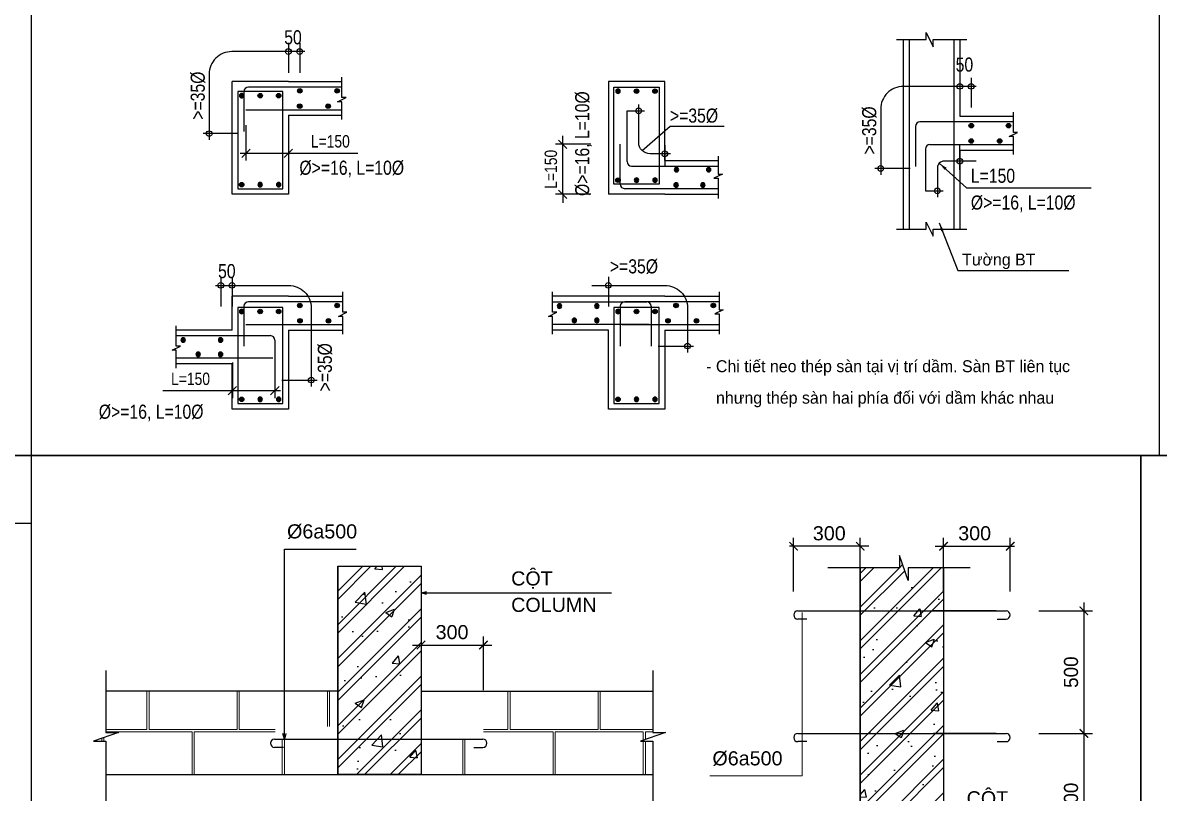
# Model space of a CAD drawing. Header units: millimetres. Extents: x -205508 to -110432, y 549193 to 571297.
# Drawn here: x -140024 to -134986, y 564559 to 567973 of the extents above; entities that cross this region are included whole.
import ezdxf
from ezdxf.enums import TextEntityAlignment as Align

# ---------------------------------------------------------------- set-up
doc = ezdxf.new("R2010")
doc.units = ezdxf.units.MM
doc.header["$LTSCALE"] = 25
doc.header["$MEASUREMENT"] = 0
doc.header["$PDSIZE"] = 50
doc.linetypes.add('AUDIT_I_131119094342-0', pattern=[0])
doc.linetypes.add('CENTER2', pattern=[28.575, 19.05, -3.175, 3.175, -3.175])
for name, color, linetype in [('2', 2, 'Continuous'), ('AC', 200, 'Continuous'), ('BAOTHAY', 4, 'Continuous'), ('dai', 3, 'AUDIT_I_131119094342-0'), ('dbao', 2, 'Continuous'), ('DIM', 2, 'Continuous'), ('HACTH', 8, 'Continuous'), ('kich thuoc', 251, 'Continuous'), ('MONG', 7, 'Continuous'), ('S-COT DAI', 3, 'Continuous'), ('S-DUONG BAO', 7, 'Continuous'), ('TEXTMIN', 7, 'Continuous'), ('thep', 4, 'Continuous'), ('TRUC', 8, 'CENTER2')]:
    doc.layers.add(name, color=color, linetype=linetype)
for name, color, linetype, lineweight in [('DCE_MCZiCZac', 250, 'Continuous', 13), ('netmanh', 36, 'Continuous', 5), ('S-Text', 7, 'Continuous', 20)]:
    doc.layers.add(name, color=color, linetype=linetype, lineweight=lineweight)
doc.styles.add('AVO', font='')
doc.styles.add('Simplex- GCC', font='arial.ttf', dxfattribs={"width": 0.8})
doc.styles.add('VIETNAM1', font='arial.ttf')
doc.styles.add('vnh100', font='', dxfattribs={"width": 0.8})
doc.styles.add('VNI-AVO', font='', dxfattribs={"width": 0.8, "height": 0.8})
doc.styles.add('VNISIMPLEX', font='arial.ttf', dxfattribs={"width": 0.9})
doc.styles.get('AVO').set_extended_font_data('VNI-Avo')
doc.styles.get('vnh100').set_extended_font_data('VNI-Helve')
doc.styles.get('VNI-AVO').set_extended_font_data('VNI-Avo')
doc.dimstyles.new('Copy of 100-20', dxfattribs={"dimscale": 100, "dimtxt": 2.5, "dimasz": 1, "dimexe": 1.5, "dimexo": 2, "dimgap": 0.5, "dimtad": 1, "dimdec": 0, "dimlfac": 0.2, "dimzin": 0, "dimdsep": 46, "dimtxsty": 'VNISIMPLEX', "dimblk1": 'DOT', "dimblk2": 'DOT', "dimsah": 1, "dimcen": 1, "dimdle": 300, "dimclrd": 2, "dimclre": 2, "dimclrt": 4, "dimadec": 0, "dimazin": 0, "dimtfac": 0.02, "dimtdec": 0, "dimtix": 1, "dimtmove": 2, "dimatfit": 3, "dimldrblk": 'OPEN30', "dimfxl": 1, "dimtvp": 4, "dimtolj": 1, "dimtzin": 0, "dimarcsym": 0})
doc.dimstyles.new('ISO-25', dxfattribs={"dimscale": 25, "dimtxt": 2.2, "dimasz": 1.5, "dimexe": 1.3, "dimexo": 1, "dimgap": 1, "dimtad": 1, "dimdec": 0, "dimtxsty": 'Simplex- GCC', "dimblk": 'OBLIQUE', "dimcen": 2.5, "dimdle": 1, "dimclrd": 8, "dimclre": 8, "dimclrt": 7, "dimadec": 0, "dimazin": 0, "dimtfac": 1, "dimtdec": 0, "dimtix": 1, "dimtmove": 0, "dimatfit": 3, "dimfxl": 5, "dimfxlon": 1, "dimarcsym": 0})
pattern_1 = [(0, (-1120256.5, -126275.25), (800, 800), [1562.5, -37.5]), (0, (-1121056.5, -126237.75), (800, 800), [1562.5, -37.5]), (90, (-1120256.5, -126275.25), (-800, 800), [-837.5, 762.5]), (90, (-1120294, -126275.25), (-800, 800), [-837.5, 762.5])]
pattern_2 = [(50, (59004.6, -1230032.2), (1592.3176, -139.3097), [166.5, -1831.5]), (355, (59004.6, -1230032.2), (-308.028, 1669.8665), [133.2, -1465.2]), (100.4514, (59137.3, -1230043.8), (1284.2908, 1530.5558), [141.5032, -1556.5355]), (46.1842, (59004.6, -1229588.2), (2369.275, -367.4522), [249.75, -2747.25]), (96.6356, (59202, -1229618.9), (2074.951, 2162.5417), [212.255, -2334.803]), (351.1842, (59004.6, -1229588.2), (2074.9495, 2162.5433), [199.8, -2197.8]), (21, (59226.6, -1229699.2), (1325.1337, -893.814), [166.5, -1831.5]), (326, (59226.6, -1229699.2), (540.16, 1609.833), [133.2, -1465.2]), (71.4514, (59337, -1229773.7), (1865.2942, 716.0177), [141.5032, -1556.5355]), (37.5, (59004.64, -1230032.24), (26.99488, 739.02436), [0, -1447.44, 0, -1487.4, 0, -1470.75]), (7.5, (59004.6, -1230032.2), (584.01437, 875.594), [0, -848.04, 0, -1414.14, 0, -560.55]), (327.5, (58509.6, -1230032.24), (1185.0858, -50.07182), [0, -555, 0, -1731.6, 0, -2297.7]), (317.5, (58287.6, -1230032.2), (1294.6733, 222.2331), [0, -721.5, 0, -1149.96, 0, -1631.7]), (45, (59004.64, -1230032.24), (-298.25764, 298.25764), []), (45, (59004.64, -1229887.94), (-298.25764, 298.25764), [])]

# ---------------------------------------------------------------- blocks, each defined once
blk = doc.blocks.new('THEP')
h = blk.add_hatch(color=1)
edge = h.paths.add_edge_path()
edge.add_ellipse((0, 0), major_axis=(-7.07, 7.07), ratio=1, start_angle=0, end_angle=360, ccw=False)
at = {"color": 4, "ltscale": 0.5, "extrusion": (0, 0, -1)}
blk.add_ellipse((0, 0), major_axis=(-7.07, 7.07), ratio=1, start_param=2.356194490192135, end_param=8.63937979737172, dxfattribs=at)
blk = doc.blocks.new('_Oblique')
at = {"color": 4, "linetype": 'ByBlock', "lineweight": -2}
blk.add_line((-0.5, -0.5), (0.5, 0.5), dxfattribs=at)
blk = doc.blocks.new('*D340')
at = {"layer": 'DCE_MCZiCZac', "color": 8, "lineweight": -2, "ltscale": 20, "transparency": 16777216}
for p, q in [((-139034.4, 567519.5), (-139034.4, 567362)), ((-138846.2, 567519.5), (-138846.2, 567362)), ((-139059.4, 567394.5), (-138846.2, 567394.5)), ((-138846.2, 567394.5), (-138538, 567394.5))]:
    blk.add_line(p, q, dxfattribs=at)
at = {"layer": 'Defpoints', "color": 0, "ltscale": 20, "transparency": 16777216}
for p in [(-139034.4, 567587.6), (-138846.2, 567562.6), (-138846.2, 567394.5)]:
    blk.add_point(p, dxfattribs=at)
at = {"layer": 'DCE_MCZiCZac', "color": 8, "lineweight": -2, "ltscale": 20, "transparency": 16777216, "xscale": 37.5, "yscale": 37.5, "zscale": 37.5, "rotation": 180}
blk.add_blockref('_Oblique', (-139034.4, 567394.5), dxfattribs=at)
at = {"layer": 'DCE_MCZiCZac', "color": 8, "lineweight": -2, "ltscale": 20, "transparency": 16777216, "xscale": 37.5, "yscale": 37.5, "zscale": 37.5}
blk.add_blockref('_Oblique', (-138846.2, 567394.5), dxfattribs=at)
at = {"layer": 'DCE_MCZiCZac', "color": 7, "ltscale": 20, "transparency": 16777216, "insert": (-138660.4, 567447), "char_height": 55, "attachment_point": 5, "style": 'Simplex- GCC'}
blk.add_mtext('L=150', dxfattribs=at)
blk = doc.blocks.new('*D341')
at = {"layer": 'DCE_MCZiCZac', "color": 8, "lineweight": -2, "ltscale": 20, "transparency": 16777216}
for p, q in [((-139094.4, 566467.3), (-139094.4, 566309.8)), ((-138906.2, 566467.3), (-138906.2, 566309.8)), ((-139094.4, 566342.3), (-139402.6, 566342.3)), ((-138881.2, 566342.3), (-139094.4, 566342.3))]:
    blk.add_line(p, q, dxfattribs=at)
at = {"layer": 'Defpoints', "color": 0, "ltscale": 20, "transparency": 16777216}
for p in [(-139094.4, 566510.3), (-138906.2, 566535.3), (-139094.4, 566342.3)]:
    blk.add_point(p, dxfattribs=at)
at = {"layer": 'DCE_MCZiCZac', "color": 8, "lineweight": -2, "ltscale": 20, "transparency": 16777216, "xscale": 37.5, "yscale": 37.5, "zscale": 37.5, "rotation": 180}
blk.add_blockref('_Oblique', (-139094.4, 566342.3), dxfattribs=at)
at = {"layer": 'DCE_MCZiCZac', "color": 8, "lineweight": -2, "ltscale": 20, "transparency": 16777216, "xscale": 37.5, "yscale": 37.5, "zscale": 37.5}
blk.add_blockref('_Oblique', (-138906.2, 566342.3), dxfattribs=at)
at = {"layer": 'DCE_MCZiCZac', "color": 7, "ltscale": 20, "transparency": 16777216, "insert": (-139280.1, 566394.8), "char_height": 55, "attachment_point": 5, "style": 'Simplex- GCC'}
blk.add_mtext('L=150', dxfattribs=at)
blk = doc.blocks.new('*D350')
at = {"layer": 'DCE_MCZiCZac', "color": 8, "lineweight": -2, "ltscale": 20, "transparency": 16777216}
for p, q in [((-137630.2, 567434.4), (-137630.2, 567471.9)), ((-137505.2, 567434.4), (-137662.7, 567434.4)), ((-137630.2, 567212.6), (-137630.2, 567434.4)), ((-137505.2, 567212.6), (-137662.7, 567212.6)), ((-137630.2, 567212.6), (-137630.2, 567175.1))]:
    blk.add_line(p, q, dxfattribs=at)
at = {"layer": 'Defpoints', "color": 0, "ltscale": 20, "transparency": 16777216}
for p in [(-137630.2, 567434.4), (-137375.3, 567434.4), (-137428.2, 567212.6)]:
    blk.add_point(p, dxfattribs=at)
at = {"layer": 'DCE_MCZiCZac', "color": 8, "lineweight": -2, "ltscale": 20, "transparency": 16777216, "xscale": 37.5, "yscale": 37.5, "zscale": 37.5}
for p, rotation in [((-137630.2, 567434.4), 270), ((-137630.2, 567212.6), 90)]:
    blk.add_blockref('_Oblique', p, dxfattribs=dict(at, rotation=rotation))
at = {"layer": 'DCE_MCZiCZac', "color": 7, "ltscale": 20, "transparency": 16777216, "insert": (-137682.7, 567323.5), "char_height": 55, "attachment_point": 5, "rotation": 90, "style": 'Simplex- GCC'}
blk.add_mtext('L=150', dxfattribs=at)
blk = doc.blocks.new('_ArchTick')
at = {"color": 0, "linetype": 'ByBlock', "const_width": 0.15}
blk.add_lwpolyline([(-0.5, -0.5), (0.5, 0.5)], dxfattribs=at)
blk = doc.blocks.new('_Dot')
at = {"color": 0, "linetype": 'ByBlock', "lineweight": -2}
blk.add_line((-0.5, 0), (-1, 0), dxfattribs=at)
at = {"color": 0, "linetype": 'ByBlock', "const_width": 0.5}
blk.add_lwpolyline([(-0.25, 0, 1), (0.25, 0, 1)], format="xyb", close=True, dxfattribs=at)
blk = doc.blocks.new('_Open30')
at = {"color": 0, "linetype": 'ByBlock', "lineweight": -2}
for p, q in [((-1, 0.27), (0, 0)), ((0, 0), (-1, -0.27)), ((0, 0), (-1, 0))]:
    blk.add_line(p, q, dxfattribs=at)
blk = doc.blocks.new('TX')
at = {"layer": 'HACTH'}
h = blk.add_hatch(dxfattribs=at)
h.set_pattern_fill('PHONG', color=256, scale=222, style=0, pattern_type=2)
h.set_pattern_definition(pattern_2)
h.paths.add_polyline_path([(16176.3, -1991.4), (15547, -1991.4), (15547, -2214.7), (15394.8, -1772.3), (15394.8, -1991.4), (14699.5, -1991.4), (14699.5, -9051.2), (15394.8, -9051.2), (15394.8, -8832.1), (15547, -9274.5), (15547, -9051.2), (16176.3, -9051.2)])
h = blk.add_hatch(dxfattribs=at)
h.set_pattern_fill('PHONG', color=256, scale=222, style=0, pattern_type=2)
h.set_pattern_definition(pattern_2)
h.paths.add_polyline_path([(5434, -1963.5), (6910.8, -1963.5), (6910.8, -5653.3), (5434, -5653.3)])
at = {"layer": 'netmanh'}
h = blk.add_hatch(dxfattribs=at)
h.set_pattern_fill('AR-B816C', color=256, scale=100, style=0)
h.set_pattern_definition(pattern_1)
h.paths.add_polyline_path([(5434, -5653.3), (5434, -5025.6), (4326.3, -5025.6), (4326.3, -4804.1), (5434, -4804.1), (5434, -4176.4), (1322.9, -4176.4), (1322.9, -4910.2), (1546.2, -4910.2), (1103.8, -5062.4), (1322.9, -5062.4), (1322.9, -5653.3)])
h = blk.add_hatch(dxfattribs=at)
h.set_pattern_fill('AR-B816C', color=256, scale=100, style=0)
h.set_pattern_definition(pattern_1)
h.paths.add_polyline_path([(11021.8, -5062.4), (10802.7, -5062.4), (11245.1, -4910.2), (11021.8, -4910.2), (11021.8, -4176.4), (6910.8, -4176.4), (6910.8, -4804.1), (8018.4, -4804.1), (8018.4, -5025.6), (6910.8, -5025.6), (6910.8, -5653.3), (11021.8, -5653.3)])
at = {"layer": 'BAOTHAY'}
for p, q in [((5434, -1963.5), (5434, -5653.3)), ((6910.8, -1963.5), (6910.8, -5653.3))]:
    blk.add_line(p, q, dxfattribs=at)
at = {"layer": 'DIM'}
for p, q in [((14849.5, -1606.9), (13441.9, -1606.9)), ((13517.3, -2406.9), (13517.3, -1456.9)), ((14699.5, -2406.9), (14699.5, -1456.9)), ((16026.3, -1606.9), (17434, -1606.9)), ((16176.3, -2406.9), (16176.3, -1456.9)), ((17358.6, -2406.9), (17358.6, -1456.9)), ((18664.2, -2602.9), (18664.2, -5074.6)), ((17864.2, -2752.9), (18814.2, -2752.9)), ((8018.4, -4158.6), (8018.4, -3208.6)), ((6760.8, -3358.6), (8168.4, -3358.6)), ((18664.2, -4774.6), (18664.2, -7379.3)), ((17864.2, -4924.6), (18814.2, -4924.6)), ((17864.2, -4924.6), (18814.2, -4924.6))]:
    blk.add_line(p, q, dxfattribs=at)
at = {"layer": 'MONG'}
for points in [[(0, -12903.7), (19675.8, -12903.7), (19675.8, 0), (0, 0)], [(19675.8, -12903.7), (37131.8, -12903.7), (37131.8, 0), (19675.8, 0)]]:
    blk.add_lwpolyline(points, close=True, dxfattribs=at)
at = {"layer": 'netmanh'}
blk.add_line((6910.8, -4158.6), (6910.8, -3208.6), dxfattribs=at)
blk.add_lwpolyline([(12030.6, -5678.5), (13667.1, -5678.5), (13667.1, -2783.8)], dxfattribs=at)
at = {"layer": 'S-COT DAI', "color": 6, "lineweight": 25}
for p, q in [((13591.9, -2752.9), (17284, -2752.9)), ((17106, -2752.9), (15998.4, -2752.9)), ((13749.5, -2899.1), (13591.9, -2899.1)), ((17126.4, -2899.1), (17284, -2899.1)), ((4314.5, -5025.6), (8006.6, -5025.6)), ((13591.9, -4924.6), (17284, -4924.6)), ((17106, -4924.6), (15998.4, -4924.6)), ((4472.1, -5171.8), (4314.5, -5171.8)), ((7849, -5171.8), (8006.6, -5171.8)), ((13749.5, -5070.8), (13591.9, -5070.8)), ((17126.4, -5070.8), (17284, -5070.8))]:
    blk.add_line(p, q, dxfattribs=at)
for centre, start, end in [((13591.9, -2826), 90, 270), ((17284, -2826), 270, 90), ((4314.5, -5098.7), 90, 270), ((8006.6, -5098.7), 270, 90), ((13591.9, -4997.7), 90, 270), ((17284, -4997.7), 270, 90)]:
    blk.add_arc(centre, 73.1, start, end, dxfattribs=at)
at = {"layer": 'S-DUONG BAO'}
for p, q in [((14699.5, -1991.4), (14699.5, -9051.2)), ((16176.3, -1991.4), (16176.3, -9051.2)), ((5434, -4176.4), (1322.9, -4176.4)), ((6910.8, -4176.4), (11021.8, -4176.4)), ((1322.9, -5653.3), (11021.8, -5653.3))]:
    blk.add_line(p, q, dxfattribs=at)
for points in [[(16645.5, -1991.4), (15547, -1991.4), (15547, -2214.7), (15394.8, -1772.3), (15394.8, -1991.4), (14125.1, -1991.4)], [(14699.5, -9051.2), (14699.5, -1991.4)], [(16176.3, -1991.4), (16176.3, -9051.2)], [(1322.9, -3811.7), (1322.9, -4910.2), (1546.2, -4910.2), (1103.8, -5062.4), (1322.9, -5062.4), (1322.9, -6332.2)], [(11021.8, -3811.7), (11021.8, -4910.2), (11245.1, -4910.2), (10802.7, -5062.4), (11021.8, -5062.4), (11021.8, -6332.2)]]:
    blk.add_lwpolyline(points, dxfattribs=at)
blk.add_lwpolyline([(5434, -1963.5), (6910.8, -1963.5), (6910.8, -5653.3), (5434, -5653.3)], close=True, dxfattribs=at)
at = {"layer": 'DIM', "xscale": 150, "yscale": 150, "zscale": 150, "rotation": 180}
blk.add_blockref('_ArchTick', (6910.8, -3358.6), dxfattribs=at)
at = {"layer": 'DIM', "xscale": 150, "yscale": 150, "zscale": 150}
blk.add_blockref('_ArchTick', (8018.4, -3358.6), dxfattribs=at)
at = {"layer": 'netmanh', "yscale": 150, "zscale": 150}
for p, xscale in [((13517.3, -1606.9), -150), ((17358.6, -1606.9), 150)]:
    blk.add_blockref('_ArchTick', p, dxfattribs=dict(at, xscale=xscale))
for p, xscale, rotation in [((14699.5, -1606.9), -150, 180), ((16176.3, -1606.9), 150, 180), ((18664.2, -2752.9), 150, 90), ((18664.2, -4924.6), 150, 270), ((18664.2, -4924.6), 150, 90)]:
    blk.add_blockref('_ArchTick', p, dxfattribs=dict(at, xscale=xscale, rotation=rotation))
at = {"layer": 'S-Text', "style": 'VIETNAM1'}
for s, p in [('CỘT', (8509.1, -2377.9)), ('COLUMN', (8509.1, -2846.2)), ('CỘT', (16584.8, -6274.6))]:
    blk.add_text(s, height=250, dxfattribs=at).set_placement(p, align=Align.BOTTOM_LEFT)
at = {"layer": 'S-Text', "char_height": 250, "width": 6908.529, "attachment_point": 1, "style": 'VIETNAM1'}
for insert in [(4535.8, -1219.1), (12077.9, -5241.2)]:
    blk.add_mtext('%%C6a500', dxfattribs=dict(at, insert=insert))
at = {"layer": 'S-Text', "char_height": 250, "attachment_point": 5, "style": 'VIETNAM1'}
for insert in [(14149.2, -1379.3), (16726.7, -1379.3), (7461.1, -3131)]:
    blk.add_mtext('\\A1;300', dxfattribs=dict(at, insert=insert))
at = {"layer": 'S-Text', "char_height": 250, "attachment_point": 5, "rotation": 90, "style": 'AVO'}
for insert in [(18436.5, -3838.8), (18436.5, -6077)]:
    blk.add_mtext('\\A1;500', dxfattribs=dict(at, insert=insert))
at = {"layer": 'netmanh'}
for points in [[(4488.5, -5025.6), (4488.5, -1656.4), (5759.8, -1656.4)], [(6910.8, -2435.7), (10286.6, -2435.7)]]:
    blk.add_leader(points, dimstyle='Copy of 100-20', dxfattribs=at)

msp = doc.modelspace()

# ---------------------------------------------------------------- linework, layer by layer
at = {"layer": 'AC', "color": 4, "ltscale": 20}
for p, q in [((-139986.2, 570555.2), (-139986.2, 561049.9)), ((-134986.2, 570555.2), (-134986.2, 566055.2)), ((-139043.3, 567667.6), (-139043.3, 567490.7)), ((-137344.9, 567357.6), (-137344.9, 567582.1)), ((-136067, 567513.3), (-136067, 567336.5)), ((-137375.3, 567257.6), (-137375.3, 567434.4)), ((-136022.8, 567413.3), (-136022.8, 567227.7)), ((-139043.3, 566716.4), (-139043.3, 566539.5)), ((-137375.3, 566716.4), (-137375.3, 566539.5)), ((-137238.2, 566716.4), (-137238.2, 566539.5)), ((-138906.2, 566566.4), (-138906.2, 566389.5)), ((-144986.2, 566055.2), (-129986.2, 566055.2))]:
    msp.add_line(p, q, dxfattribs=at)
at = {"layer": 'AC', "color": 0, "ltscale": 20}
msp.add_lwpolyline([(-134986.2, 566055.2), (-144986.2, 566055.2), (-144986.2, 565755.2), (-139986.2, 565755.2)], dxfattribs=at)
at = {"layer": 'AC', "color": 4, "ltscale": 20}
for centre, start, end in [((-139023.3, 567667.6), 90, 180), ((-136047, 567513.3), 90, 180), ((-136002.8, 567413.3), 90, 180), ((-137324.9, 567357.6), 180, 270), ((-137355.3, 567257.6), 180, 270), ((-139023.3, 566716.4), 90, 180), ((-137355.3, 566716.4), 90, 180), ((-137258.2, 566716.4), 0, 90), ((-138926.2, 566566.4), 0, 90)]:
    msp.add_arc(centre, 20, start, end, dxfattribs=at)
at = {"layer": 'dai', "ltscale": 0.5}
for points in [[(-139071.2, 567237.6), (-138871.2, 567237.6), (-138871.2, 567667.6), (-139071.2, 567667.6)], [(-137403.2, 567687.6), (-137203.2, 567687.6), (-137203.2, 567257.6), (-137403.2, 567257.6)], [(-139071.2, 566286.4), (-138871.2, 566286.4), (-138871.2, 566711.4), (-139071.2, 566711.4)], [(-137403.2, 566286.4), (-137203.2, 566286.4), (-137203.2, 566711.4), (-137403.2, 566711.4)]]:
    msp.add_lwpolyline(points, close=True, dxfattribs=at)
at = {"layer": 'dbao', "ltscale": 0.5}
for p, q in [((-136119.9, 567058.3), (-136119.9, 567898)), ((-135869.9, 567898), (-135869.9, 567558.3)), ((-138846.2, 567712.6), (-139096.2, 567712.6)), ((-139096.2, 567212.6), (-139096.2, 567712.6)), ((-137178.2, 567712.6), (-137428.2, 567712.6)), ((-137428.2, 567712.6), (-137428.2, 567212.6)), ((-137178.2, 567362.6), (-137178.2, 567712.6)), ((-138846.2, 567562.6), (-138846.2, 567212.6)), ((-135869.9, 567408.3), (-135869.9, 567058.3)), ((-138846.2, 567212.6), (-139096.2, 567212.6)), ((-137178.2, 567212.6), (-137428.2, 567212.6)), ((-138846.2, 566761.4), (-139096.2, 566761.4)), ((-139096.2, 566611.4), (-139096.2, 566761.4)), ((-137178.2, 566761.4), (-137428.2, 566761.4)), ((-138846.2, 566611.4), (-138846.2, 566261.4)), ((-137428.2, 566261.4), (-137428.2, 566611.4)), ((-137178.2, 566611.4), (-137178.2, 566261.4)), ((-139096.2, 566261.4), (-139096.2, 566461.4)), ((-138846.2, 566261.4), (-139096.2, 566261.4)), ((-137178.2, 566261.4), (-137428.2, 566261.4))]:
    msp.add_line(p, q, dxfattribs=at)
at = {"layer": 'dbao', "linetype": 'Continuous', "ltscale": 0.5}
for p, q in [((-138846.2, 567712.6), (-138609.3, 567712.6)), ((-138846.2, 567562.6), (-138609.3, 567562.6)), ((-135869.9, 567558.3), (-135633, 567558.3)), ((-135869.9, 567408.3), (-135633, 567408.3)), ((-137178.2, 567362.6), (-136941.3, 567362.6)), ((-137178.2, 567212.6), (-136941.3, 567212.6)), ((-138846.2, 566761.4), (-138605.5, 566761.4)), ((-137428.2, 566761.4), (-137675.4, 566761.4)), ((-137178.2, 566761.4), (-136937.5, 566761.4)), ((-139096.2, 566611.4), (-139343.4, 566611.4)), ((-138846.2, 566611.4), (-138605.5, 566611.4)), ((-137428.2, 566611.4), (-137675.4, 566611.4)), ((-137178.2, 566611.4), (-136937.5, 566611.4)), ((-139096.2, 566461.4), (-139343.4, 566461.4))]:
    msp.add_line(p, q, dxfattribs=at)
at = {"layer": 'kich thuoc', "ltscale": 20}
for p, q in [((-138846.2, 567883.5), (-138846.2, 567750.8)), ((-138796.2, 567883.5), (-138796.2, 567750.8)), ((-135869.9, 567729.3), (-135869.9, 567596.6)), ((-135819.9, 567729.3), (-135819.9, 567596.6)), ((-137345.3, 567582.1), (-137267.2, 567582.1)), ((-139067.3, 567481.5), (-139223.6, 567481.5)), ((-137178.2, 567430.7), (-137178.2, 567337.6)), ((-135869.9, 567321), (-135869.9, 567433.3)), ((-136091, 567327.3), (-136247.3, 567327.3)), ((-136021.8, 567227.7), (-135943.6, 567227.7)), ((-139146.2, 566847.6), (-139146.2, 566714.9)), ((-139096.2, 566847.6), (-139096.2, 566714.9)), ((-137428.2, 566847.6), (-137428.2, 566714.9)), ((-137207, 566540.4), (-137050.8, 566540.4)), ((-138875, 566389.7), (-138718.8, 566389.7))]:
    msp.add_line(p, q, dxfattribs=at)
for points in [[(-138773.5, 567845), (-139097.3, 567845, 0.414214), (-139197.3, 567745), (-139197.3, 567453.6)], [(-135797.2, 567690.8), (-136121, 567690.8, 0.414214), (-136221, 567590.8), (-136221, 567299.4)], [(-137152.4, 567392.3), (-137243.5, 567392.3, -0.414214), (-137293.5, 567442.3), (-137293.5, 567610.1)], [(-135797.2, 567359.4), (-135939.9, 567359.4, 0.414214), (-135969.9, 567329.4), (-135969.9, 567199.8)], [(-139168.9, 566809.2), (-138845, 566809.2, -0.414214), (-138745, 566709.2), (-138745, 566361.8)], [(-137500.9, 566809.2), (-137177, 566809.2, -0.414214), (-137077, 566709.2), (-137077, 566512.4)]]:
    msp.add_lwpolyline(points, format="xyb", dxfattribs=at)
msp.add_lwpolyline([(-137278.8, 567406.9), (-137154.3, 567514.1), (-136915.3, 567514.1)], dxfattribs=at)
at = {"layer": 'thep', "ltscale": 20}
for p, q in [((-136094.9, 567898), (-136094.9, 567058.3)), ((-135894.9, 567058.3), (-135894.9, 567898)), ((-138609.3, 567687.6), (-139023.3, 567687.6)), ((-139034.4, 567587.6), (-138609.3, 567587.6)), ((-135633, 567533.3), (-136047, 567533.3)), ((-136002.8, 567433.3), (-135633, 567433.3)), ((-137324.9, 567337.6), (-136941.3, 567337.6)), ((-136941.3, 567237.6), (-137355.3, 567237.6)), ((-138605.5, 566736.4), (-139023.3, 566736.4)), ((-137675.4, 566736.4), (-137258.2, 566736.4)), ((-136937.5, 566736.4), (-137355.3, 566736.4)), ((-139034.4, 566636.4), (-138605.5, 566636.4)), ((-137247.1, 566636.4), (-137675.4, 566636.4)), ((-137366.4, 566636.4), (-136937.5, 566636.4)), ((-139343.4, 566586.4), (-138926.2, 566586.4)), ((-138915.1, 566486.4), (-139343.4, 566486.4))]:
    msp.add_line(p, q, dxfattribs=at)
for centre in [(-138846.2, 567845), (-138796.2, 567845), (-135869.9, 567690.8), (-135819.9, 567690.8), (-137293.5, 567582.1), (-139197.3, 567481.5), (-137178.2, 567392.3), (-135869.9, 567359.4), (-136221, 567327.3), (-135969.9, 567227.7), (-139146.2, 566809.2), (-139096.2, 566809.2), (-137428.2, 566809.2), (-137077, 566540.4), (-138745, 566389.7)]:
    msp.add_circle(centre, 12.5, dxfattribs=at)
at = {"layer": 'TRUC'}
for points in [[(-136151.1, 567898), (-136019.9, 567898), (-136019.9, 567929.2), (-135988.6, 567866.7), (-135988.6, 567898), (-135838.6, 567898)], [(-138609.3, 567543.8), (-138609.3, 567622.6), (-138628, 567622.6), (-138590.5, 567641.3), (-138609.3, 567641.3), (-138609.3, 567731.3)], [(-135633, 567389.6), (-135633, 567468.3), (-135651.8, 567468.3), (-135614.3, 567487.1), (-135633, 567487.1), (-135633, 567577.1)], [(-136941.3, 567381.3), (-136941.3, 567302.6), (-136922.5, 567302.6), (-136960, 567283.8), (-136941.3, 567283.8), (-136941.3, 567193.8)], [(-136151.1, 567058.3), (-136019.9, 567058.3), (-136019.9, 567089.6), (-135988.6, 567027.1), (-135988.6, 567058.3), (-135838.6, 567058.3)], [(-138605.5, 566592.6), (-138605.5, 566671.4), (-138624.3, 566671.4), (-138586.8, 566690.1), (-138605.5, 566690.1), (-138605.5, 566780.1)], [(-137675.4, 566592.6), (-137675.4, 566671.4), (-137694.1, 566671.4), (-137656.6, 566690.1), (-137675.4, 566690.1), (-137675.4, 566780.1)], [(-136937.5, 566780.1), (-136937.5, 566701.4), (-136918.8, 566701.4), (-136956.3, 566682.6), (-136937.5, 566682.6), (-136937.5, 566592.6)], [(-139343.4, 566442.6), (-139343.4, 566521.4), (-139362.1, 566521.4), (-139324.6, 566540.1), (-139343.4, 566540.1), (-139343.4, 566630.1)]]:
    msp.add_lwpolyline(points, dxfattribs=at)

# ---------------------------------------------------------------- block references
at = {"layer": '2', "xscale": 0.25, "yscale": 0.25, "zscale": 0.25}
msp.add_blockref('TX', (-139986.2, 566055.2), dxfattribs=at)
at = {"layer": 'dbao'}
for p in [(-139053.2, 567649.6), (-137385.2, 567669.6), (-139053.2, 566693.4), (-137645, 566717.4), (-137479, 566717.4), (-137385.2, 566693.4), (-137578.6, 566653.9), (-137479, 566653.9), (-139313, 566567.4), (-139146.9, 566567.4), (-139246.6, 566503.9), (-139146.9, 566503.9)]:
    msp.add_blockref('THEP', p, dxfattribs=at)
at = {"layer": 'dbao', "xscale": -1}
for p in [(-138971.2, 567649.6), (-138889.2, 567649.6), (-138795.9, 567670.9), (-138630.5, 567670.9), (-137303.2, 567669.6), (-137221.2, 567669.6), (-138796, 567603.1), (-138670.1, 567603.1), (-135819.6, 567516.7), (-135654.2, 567516.7), (-135819.8, 567448.9), (-135693.8, 567448.9), (-138971.2, 566693.4), (-138889.2, 566693.4), (-138795.9, 566719.7), (-138630.5, 566719.7), (-137303.2, 566693.4), (-137221.2, 566693.4), (-137127.9, 566719.7), (-136962.5, 566719.7), (-138794.6, 566651.9), (-138668.6, 566651.9), (-137163.7, 566651.9), (-137037.7, 566651.9)]:
    msp.add_blockref('THEP', p, dxfattribs=at)
at = {"layer": 'dbao', "rotation": 180}
for p in [(-137125.8, 567322), (-136983.2, 567322), (-138971.2, 567255.6), (-138889.2, 567255.6), (-137303.2, 567275.6), (-137221.2, 567275.6), (-137127.9, 567254.2), (-137009.5, 567254.2), (-138971.2, 566304.4), (-138889.2, 566304.4), (-137303.2, 566304.4), (-137221.2, 566304.4)]:
    msp.add_blockref('THEP', p, dxfattribs=at)
at = {"layer": 'dbao', "xscale": -1, "rotation": 180}
for p in [(-139053.2, 567255.6), (-137385.2, 567275.6), (-139053.2, 566304.4), (-137385.2, 566304.4)]:
    msp.add_blockref('THEP', p, dxfattribs=at)

# ---------------------------------------------------------------- texts
at = {"color": 4, "linetype": 'Continuous', "style": 'VNI-AVO'}
for s, height, p in [('Töôøng BT', 52.79, (-135860, 566897.3)), ('- Chi tieát neo theùp saøn taïi vò trí daàm. Saøn BT lieân tuïc', 52.788, (-136994.4, 566424.6)), ('nhöng theùp saøn hai phía ñoái vôùi daàm khaùc nhau   ', 52.788, (-136950.8, 566284.9))]:
    msp.add_text(s, height=height, dxfattribs=at).set_placement(p)
at = {"layer": 'AC', "color": 7, "style": 'vnh100', "width": 0.8}
for p in [(-139217, 567543), (-136240.7, 567388.7), (-138653.6, 566339.6)]:
    msp.add_text('>=35Þ', height=62.5, rotation=90, dxfattribs=at).set_placement(p)
for s, p in [('>=35Þ', (-137155.2, 567530.3)), ('>=35Þ', (-137421.5, 566862.3)), ('Þ>=16, L=10Þ', (-139686.7, 566218.2))]:
    msp.add_text(s, height=62.5, dxfattribs=at).set_placement(p)
at = {"layer": 'TEXTMIN', "ltscale": 0.5, "style": 'vnh100', "width": 0.8}
for s, p in [('50', (-138864.8, 567877.1)), ('50', (-135888.6, 567756.2)), ('Þ>=16, L=10Þ', (-138797.6, 567299.3)), ('L=150', (-135821.3, 567263.6)), ('Þ>=16, L=10Þ', (-135821.3, 567145.1)), ('50', (-139158.1, 566841.2))]:
    msp.add_text(s, height=62.5, dxfattribs=at).set_placement(p)
msp.add_text('Þ>=16, L=10Þ', height=62.5, rotation=90, dxfattribs=at).set_placement((-137512.8, 567205.1))

# ---------------------------------------------------------------- dimensions: what is measured, and where the dimension line sits
at = {"layer": 'DCE_MCZiCZac', "ltscale": 20}
dim = msp.add_linear_dim(base=(-138846.2, 567394.5), p1=(-139034.4, 567587.6), p2=(-138846.2, 567562.6), text='L=150', dimstyle='ISO-25', dxfattribs=at)
dim.commit()
dim.dimension.update_dxf_attribs({"geometry": '*D340', "text_midpoint": (-138660.4, 567394.5), "dimtype": 160})
dim = msp.add_linear_dim(base=(-137630.2, 567434.4), p1=(-137428.2, 567212.6), p2=(-137375.3, 567434.4), angle=90, text='L=150', dimstyle='ISO-25', dxfattribs=at)
dim.commit()
dim.dimension.update_dxf_attribs({"geometry": '*D350', "text_midpoint": (-137682.7, 567323.5)})
dim = msp.add_linear_dim(base=(-139094.4, 566342.3), p1=(-138906.2, 566535.3), p2=(-139094.4, 566510.3), angle=180, text='L=150', dimstyle='ISO-25', dxfattribs=at)
dim.commit()
dim.dimension.update_dxf_attribs({"geometry": '*D341', "text_midpoint": (-139280.1, 566342.3), "dimtype": 160})

# ---------------------------------------------------------------- leaders
at = {"layer": 'AC', "color": 4, "ltscale": 20}
for points in [[(-135961.1, 567350.6), (-135841, 567242), (-135288.3, 567242)], [(-135961.1, 567086.1), (-135879.7, 566875.7), (-135387.4, 566875.7)]]:
    msp.add_leader(points, dimstyle='ISO-25', override={"dimgap": 1, "dimtad": 0}, dxfattribs=at)

doc.saveas('drawing.dxf')
